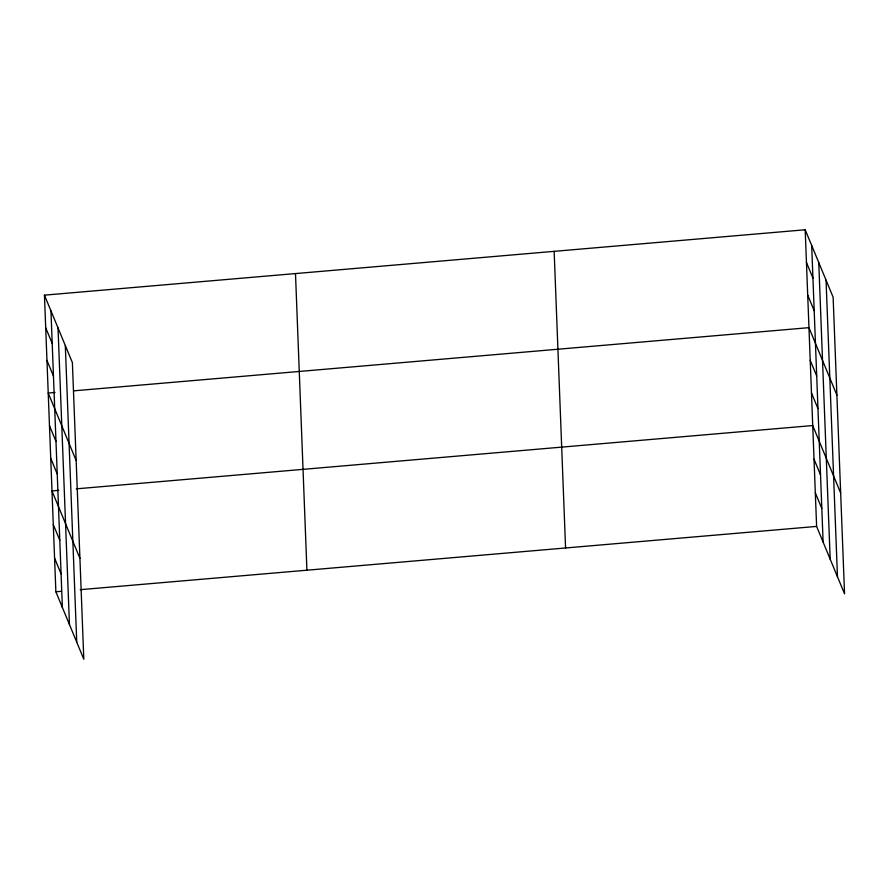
<?xml version="1.0" encoding="UTF-8"?>
<svg xmlns="http://www.w3.org/2000/svg" width="889" height="889" viewBox="0 0 889 889"><rect width="100%" height="100%" fill="white"/><g stroke="black" fill="none" stroke-linecap="round" stroke-linejoin="round"><path stroke-width="1.33" d="M44.45 295.148L72.387 362.59L83.81 659.227L55.874 591.774L44.45 295.148L805.19 229.773L833.126 297.226L844.55 593.852L816.613 526.41L805.19 229.773M54.974 392.46L48.217 393.038L76.154 460.48M73.865 390.827L808.957 327.663L836.893 395.105M58.741 490.339L51.995 490.928L79.932 558.37M76.287 488.839L812.724 425.553L840.661 492.995M55.874 591.774L61.274 591.318M80.177 589.685L816.613 526.41M806.445 262.399L812.946 278.09M807.701 295.037L814.202 310.728M810.212 360.289L816.713 375.98M811.468 392.916L817.969 408.607M814.024 459.168L820.525 474.859M815.313 492.784L821.814 508.475M45.706 327.774L52.207 343.465M46.961 360.401L53.462 376.091M49.473 425.664L55.974 441.355M50.74 458.291L57.229 473.981M53.284 524.543L59.785 540.234M54.585 558.159L61.085 573.85M826.048 280.146L837.471 576.772M818.758 262.544L830.182 559.17M811.679 245.464L823.114 542.09M554.147 251.343L565.571 547.98M295.492 273.579L306.916 570.205M65.308 345.51L76.743 642.147M58.018 327.919L69.453 624.545M50.951 310.839L62.374 607.465"/></g></svg>
